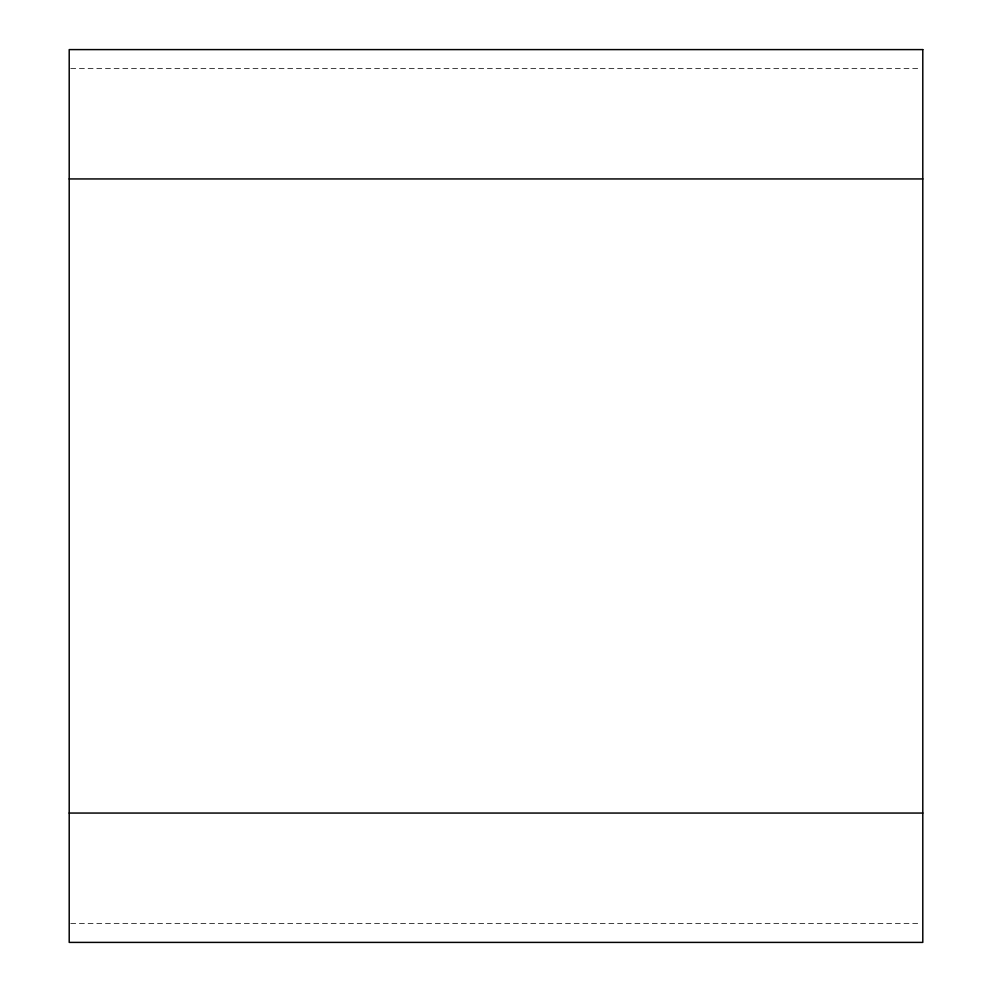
<?xml version="1.0" encoding="UTF-8"?>
<svg xmlns="http://www.w3.org/2000/svg" width="992" height="992" viewBox="0 0 992 992"><rect width="100%" height="100%" fill="white"/><g stroke="black" fill="none" stroke-linecap="round" stroke-linejoin="round"><path stroke-width="0.74" stroke-dasharray="4.96 3.72" d="M70.742 68.634L921.258 68.634M70.742 923.366L921.258 923.366"/><path stroke-width="1.49" d="M69.204 178.944L922.796 178.944M69.204 813.056L922.796 813.056M922.796 49.6L69.204 49.6L69.204 942.4L922.796 942.4L922.796 49.6"/></g></svg>
